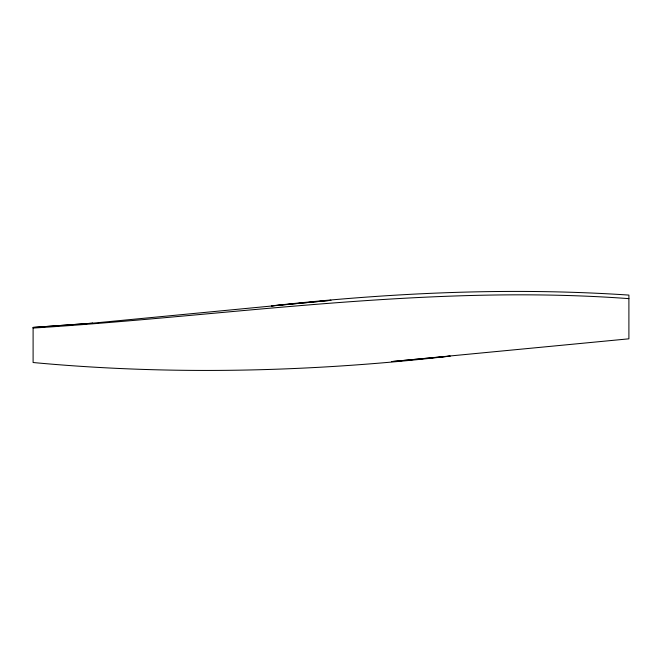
<?xml version="1.0" encoding="UTF-8"?>
<svg xmlns="http://www.w3.org/2000/svg" width="662" height="662" viewBox="0 0 662 662"><rect width="100%" height="100%" fill="white"/><g stroke="black" fill="none" stroke-linecap="round" stroke-linejoin="round"><path stroke-width="0.99" d="M92.68 323.18L331 300.316L271.42 305.885C390.05 292.778 509.69 287.118 628.9 295.087L628.9 338.82L391.606 361.584L450.16 356.115C311.761 371.97 171.897 375.47 33.1 362.519L33.1 327.433L92.68 323.18L33.1 327.433M33.1 328.062C231.518 315.617 429.613 283.948 628.9 298.636"/></g></svg>
